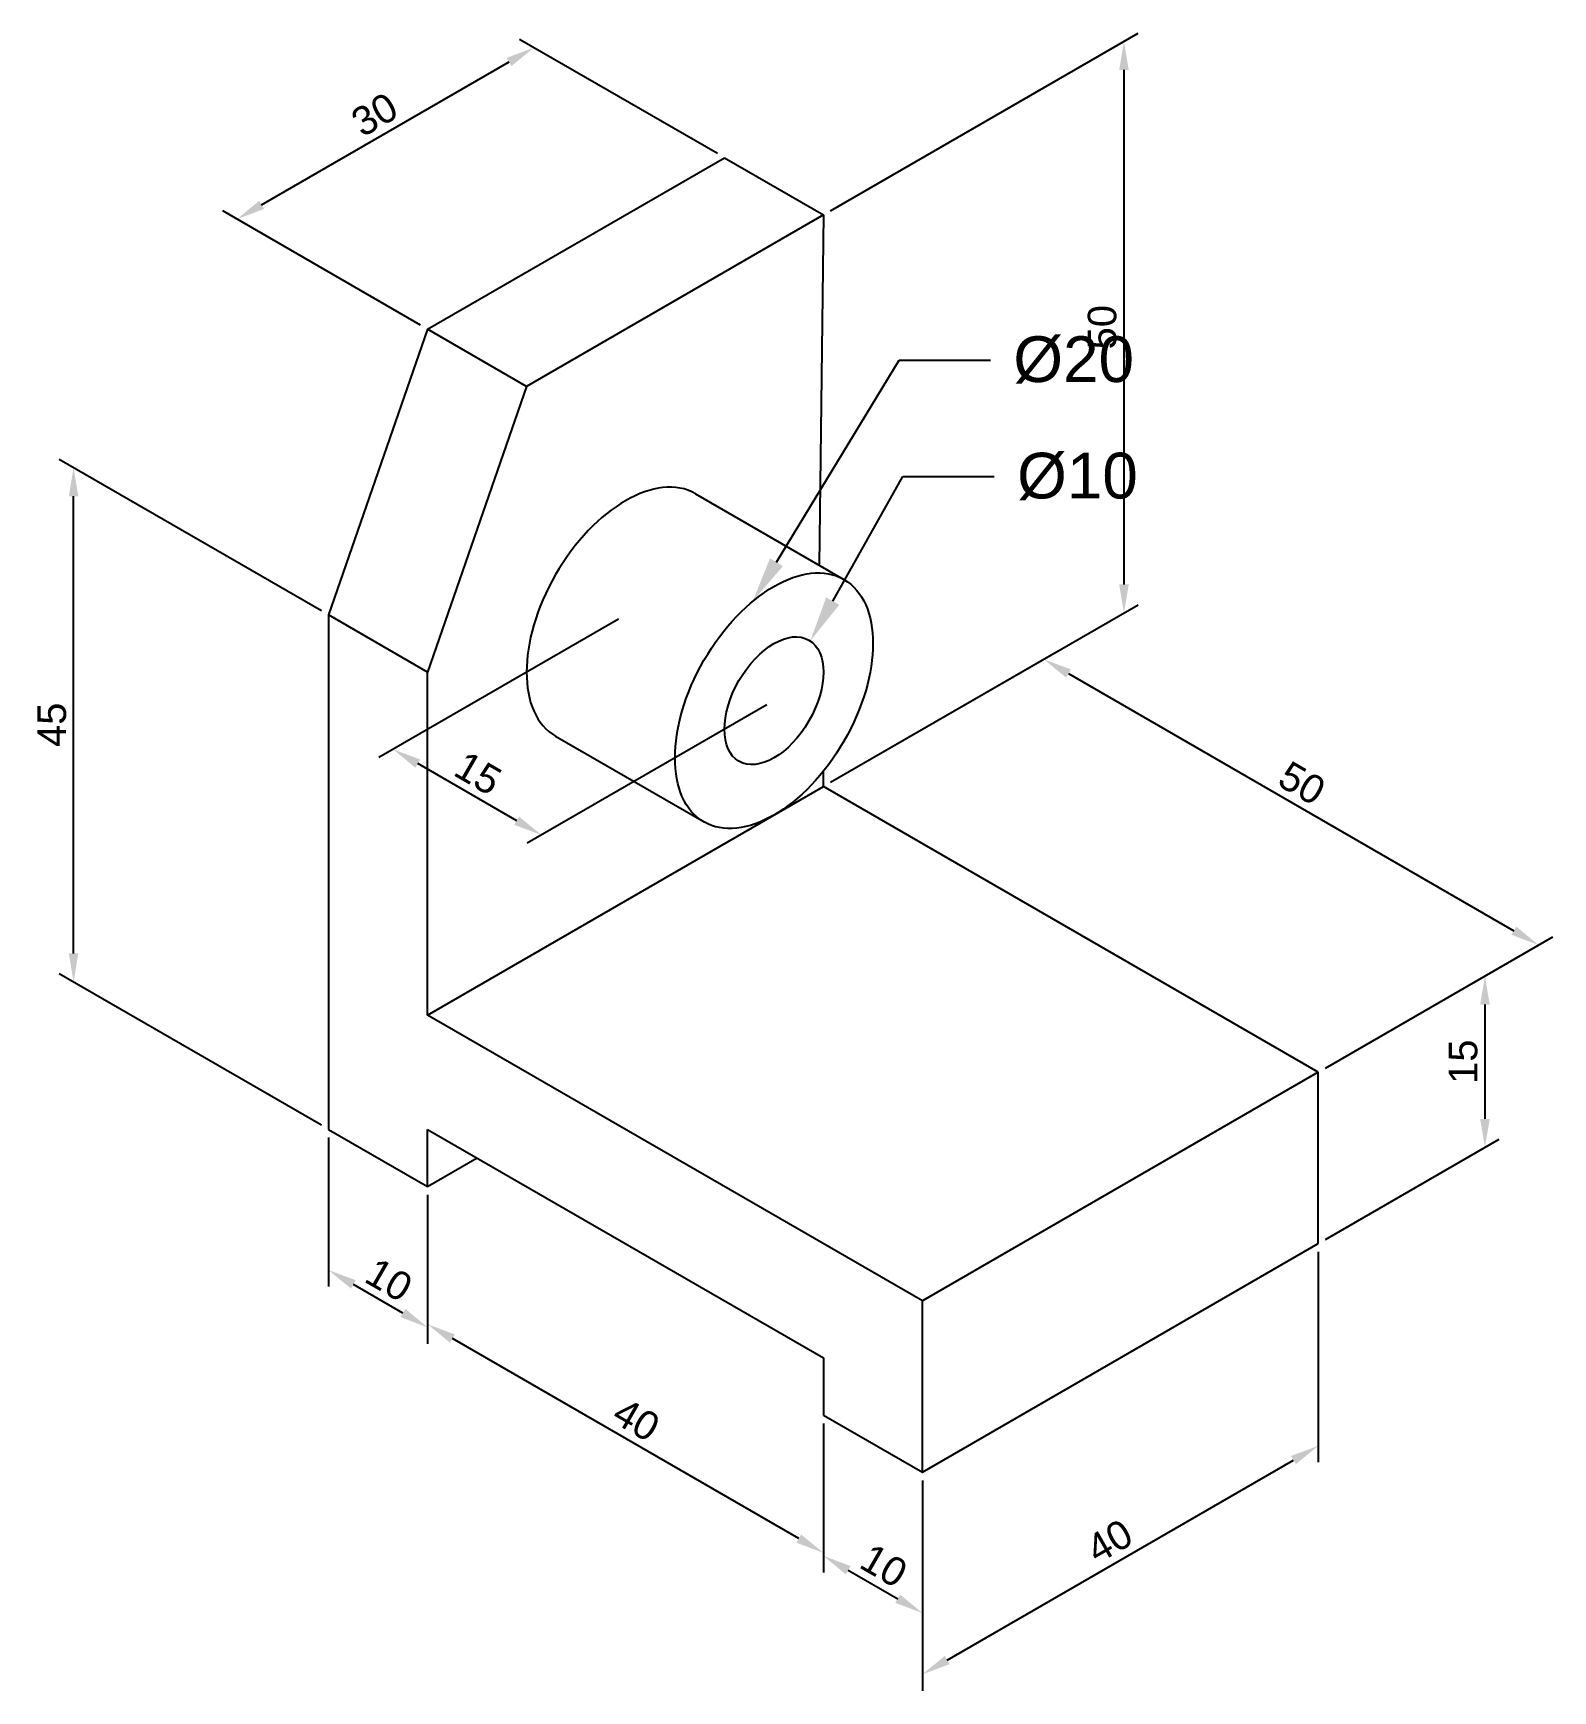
# Model space of a CAD drawing. Header units: millimetres. Extents: x 1564 to 1697, y 619 to 765.
import ezdxf
from ezdxf import colors
from ezdxf.entities.mleader import LeaderData, LeaderLine
from ezdxf.math import Vec2, Vec3

# ---------------------------------------------------------------- set-up
doc = ezdxf.new("R2010")
doc.units = ezdxf.units.MM
doc.styles.get("Standard").update_dxf_attribs({"font": 'arial.ttf'})
doc.dimstyles.new('ISO-25', dxfattribs={"dimtxt": 2.5, "dimasz": 2.5, "dimexe": 1.25, "dimexo": 0.625, "dimtad": 1, "dimtxsty": 'Standard', "dimcen": 2.5, "dimadec": 0, "dimazin": 0, "dimtfac": 1, "dimtmove": 0, "dimatfit": 3, "dimfxl": 1, "dimarcsym": 0})

# ---------------------------------------------------------------- blocks, each defined once
blk = doc.blocks.new('*D13')
at = {"color": 0, "lineweight": -2, "transparency": 16777216}
for p, q in [((1676.4, 657.88), (1676.4, 639.48)), ((1643.92, 622.17), (1674.23, 639.67)), ((1641.75, 637.88), (1641.75, 619.48))]:
    blk.add_line(p, q, dxfattribs=at)
at = {"color": 0, "transparency": 16777216}
for points in [[(1674.02, 640.03), (1674.44, 639.31), (1676.4, 640.92)], [(1643.71, 622.53), (1644.13, 621.81), (1641.75, 620.92)]]:
    blk.add_solid(points, dxfattribs=at)
at = {"layer": 'Defpoints', "color": 0, "transparency": 16777216}
for p in [(1676.4, 658.6), (1676.4, 640.92), (1641.75, 638.6)]:
    blk.add_point(p, dxfattribs=at)
at = {"color": 0, "transparency": 16777216, "insert": (1658.12, 632.57), "char_height": 2.5, "attachment_point": 5, "rotation": 30}
blk.add_mtext('40', dxfattribs=at)
blk = doc.blocks.new('*D14')
at = {"color": 0, "lineweight": -2, "transparency": 16777216}
for p, q in [((1633.09, 642.88), (1633.09, 629.84)), ((1641.75, 637.88), (1641.75, 624.84)), ((1635.26, 630.04), (1639.59, 627.54))]:
    blk.add_line(p, q, dxfattribs=at)
at = {"color": 0, "transparency": 16777216}
for points in [[(1635.47, 630.4), (1635.05, 629.67), (1633.09, 631.29)], [(1639.8, 627.9), (1639.38, 627.17), (1641.75, 626.29)]]:
    blk.add_solid(points, dxfattribs=at)
at = {"layer": 'Defpoints', "color": 0, "transparency": 16777216}
for p in [(1633.09, 643.6), (1641.75, 638.6), (1641.75, 626.29)]:
    blk.add_point(p, dxfattribs=at)
at = {"color": 0, "transparency": 16777216, "insert": (1638.38, 630.43), "char_height": 2.5, "attachment_point": 5, "rotation": 330}
blk.add_mtext('10', dxfattribs=at)
blk = doc.blocks.new('*D15')
at = {"color": 0, "lineweight": -2, "transparency": 16777216}
for p, q in [((1598.45, 662.88), (1598.45, 650.11)), ((1630.93, 632.8), (1600.62, 650.3)), ((1633.09, 642.88), (1633.09, 630.11))]:
    blk.add_line(p, q, dxfattribs=at)
at = {"color": 0, "transparency": 16777216}
for points in [[(1600.83, 650.66), (1600.41, 649.94), (1598.45, 651.55)], [(1631.14, 633.16), (1630.72, 632.44), (1633.09, 631.55)]]:
    blk.add_solid(points, dxfattribs=at)
at = {"layer": 'Defpoints', "color": 0, "transparency": 16777216}
for p in [(1598.45, 663.6), (1598.45, 651.55), (1633.09, 643.6)]:
    blk.add_point(p, dxfattribs=at)
at = {"color": 0, "transparency": 16777216, "insert": (1616.72, 643.2), "char_height": 2.5, "attachment_point": 5, "rotation": 330}
blk.add_mtext('40', dxfattribs=at)
blk = doc.blocks.new('*D16')
at = {"color": 0, "lineweight": -2, "transparency": 16777216}
for p, q in [((1589.79, 667.88), (1589.79, 654.84)), ((1598.45, 662.88), (1598.45, 649.84)), ((1596.29, 652.53), (1591.96, 655.03))]:
    blk.add_line(p, q, dxfattribs=at)
at = {"color": 0, "transparency": 16777216}
for points in [[(1592.17, 655.4), (1591.75, 654.67), (1589.79, 656.28)], [(1596.5, 652.9), (1596.08, 652.17), (1598.45, 651.28)]]:
    blk.add_solid(points, dxfattribs=at)
at = {"layer": 'Defpoints', "color": 0, "transparency": 16777216}
for p in [(1589.79, 668.6), (1598.45, 663.6), (1589.79, 656.28)]:
    blk.add_point(p, dxfattribs=at)
at = {"color": 0, "transparency": 16777216, "insert": (1595.07, 655.43), "char_height": 2.5, "attachment_point": 5, "rotation": 330}
blk.add_mtext('10', dxfattribs=at)
blk = doc.blocks.new('*D17')
at = {"color": 0, "lineweight": -2, "transparency": 16777216}
for p, q in [((1589.17, 713.96), (1566.22, 727.21)), ((1567.47, 683.99), (1567.47, 723.99)), ((1589.17, 668.96), (1566.22, 682.21))]:
    blk.add_line(p, q, dxfattribs=at)
at = {"color": 0, "transparency": 16777216}
for points in [[(1567.06, 723.99), (1567.89, 723.99), (1567.47, 726.49)], [(1567.06, 683.99), (1567.89, 683.99), (1567.47, 681.49)]]:
    blk.add_solid(points, dxfattribs=at)
at = {"layer": 'Defpoints', "color": 0, "transparency": 16777216}
for p in [(1567.47, 726.49), (1589.79, 713.6), (1589.79, 668.6)]:
    blk.add_point(p, dxfattribs=at)
at = {"color": 0, "transparency": 16777216, "insert": (1565.58, 703.99), "char_height": 2.5, "attachment_point": 5, "rotation": 90}
blk.add_mtext('45', dxfattribs=at)
blk = doc.blocks.new('*D18')
at = {"color": 0, "lineweight": -2, "transparency": 16777216}
for p, q in [((1623.81, 753.96), (1606.5, 763.96)), ((1583.93, 749.48), (1605.58, 761.98)), ((1597.83, 738.96), (1580.52, 748.96))]:
    blk.add_line(p, q, dxfattribs=at)
at = {"color": 0, "transparency": 16777216}
for points in [[(1605.37, 762.34), (1605.79, 761.62), (1607.75, 763.23)], [(1583.72, 749.84), (1584.14, 749.12), (1581.77, 748.23)]]:
    blk.add_solid(points, dxfattribs=at)
at = {"layer": 'Defpoints', "color": 0, "transparency": 16777216}
for p in [(1607.75, 763.23), (1624.43, 753.6), (1598.45, 738.6)]:
    blk.add_point(p, dxfattribs=at)
at = {"color": 0, "transparency": 16777216, "insert": (1593.81, 757.38), "char_height": 2.5, "attachment_point": 5, "rotation": 30}
blk.add_mtext('30', dxfattribs=at)
blk = doc.blocks.new('*D19')
at = {"color": 0, "lineweight": -2, "transparency": 16777216}
for p, q in [((1633.72, 748.96), (1660.64, 764.5)), ((1659.39, 761.28), (1659.39, 716.28)), ((1633.72, 698.96), (1660.64, 714.5))]:
    blk.add_line(p, q, dxfattribs=at)
at = {"color": 0, "transparency": 16777216}
for points in [[(1658.97, 761.28), (1659.81, 761.28), (1659.39, 763.78)], [(1658.97, 716.28), (1659.81, 716.28), (1659.39, 713.78)]]:
    blk.add_solid(points, dxfattribs=at)
at = {"layer": 'Defpoints', "color": 0, "transparency": 16777216}
for p in [(1633.09, 748.6), (1659.39, 713.78), (1633.09, 698.6)]:
    blk.add_point(p, dxfattribs=at)
at = {"color": 0, "transparency": 16777216, "insert": (1657.49, 738.78), "char_height": 2.5, "attachment_point": 5, "rotation": 90}
blk.add_mtext('50', dxfattribs=at)
blk = doc.blocks.new('*D20')
at = {"color": 0, "lineweight": -2, "transparency": 16777216}
for p, q in [((1633.72, 698.96), (1653.62, 710.45)), ((1654.54, 708.48), (1693.51, 685.98)), ((1677.02, 673.96), (1696.92, 685.45))]:
    blk.add_line(p, q, dxfattribs=at)
at = {"color": 0, "transparency": 16777216}
for points in [[(1654.75, 708.84), (1654.33, 708.12), (1652.37, 709.73)], [(1693.72, 686.34), (1693.3, 685.62), (1695.67, 684.73)]]:
    blk.add_solid(points, dxfattribs=at)
at = {"layer": 'Defpoints', "color": 0, "transparency": 16777216}
for p in [(1633.09, 698.6), (1695.67, 684.73), (1676.4, 673.6)]:
    blk.add_point(p, dxfattribs=at)
at = {"color": 0, "transparency": 16777216, "insert": (1674.97, 698.88), "char_height": 2.5, "attachment_point": 5, "rotation": 330}
blk.add_mtext('50', dxfattribs=at)
blk = doc.blocks.new('*D12')
at = {"color": 0, "lineweight": -2, "transparency": 16777216}
for p, q in [((1677.02, 673.96), (1692.23, 682.74)), ((1690.98, 679.52), (1690.98, 669.52)), ((1677.02, 658.96), (1692.23, 667.74))]:
    blk.add_line(p, q, dxfattribs=at)
at = {"color": 0, "transparency": 16777216}
for points in [[(1690.56, 679.52), (1691.4, 679.52), (1690.98, 682.02)], [(1690.56, 669.52), (1691.4, 669.52), (1690.98, 667.02)]]:
    blk.add_solid(points, dxfattribs=at)
at = {"layer": 'Defpoints', "color": 0, "transparency": 16777216}
for p in [(1676.4, 673.6), (1690.98, 667.02), (1676.4, 658.6)]:
    blk.add_point(p, dxfattribs=at)
at = {"color": 0, "transparency": 16777216, "insert": (1689.08, 674.52), "char_height": 2.5, "attachment_point": 5, "rotation": 90}
blk.add_mtext('15', dxfattribs=at)
blk = doc.blocks.new('*D21')
at = {"color": 0, "lineweight": -2, "transparency": 16777216}
for p, q in [((1615.15, 713.24), (1594.18, 701.13)), ((1628.14, 705.74), (1607.17, 693.63)), ((1606.25, 695.6), (1597.59, 700.6))]:
    blk.add_line(p, q, dxfattribs=at)
at = {"color": 0, "transparency": 16777216}
for points in [[(1597.8, 700.96), (1597.38, 700.24), (1595.43, 701.85)], [(1606.46, 695.96), (1606.04, 695.24), (1608.42, 694.35)]]:
    blk.add_solid(points, dxfattribs=at)
at = {"layer": 'Defpoints', "color": 0, "transparency": 16777216}
for p in [(1615.77, 713.6), (1628.76, 706.1), (1595.43, 701.85)]:
    blk.add_point(p, dxfattribs=at)
at = {"color": 0, "transparency": 16777216, "insert": (1602.87, 699.75), "char_height": 2.5, "attachment_point": 5, "rotation": 330}
blk.add_mtext('15', dxfattribs=at)

msp = doc.modelspace()

# ---------------------------------------------------------------- linework, layer by layer
for p, q in [((1598.453, 738.6), (1624.434, 753.6)), ((1624.434, 753.6), (1633.094, 748.6)), ((1633.094, 748.6), (1607.114, 733.6)), ((1633.094, 748.6), (1632.712, 717.963)), ((1598.453, 738.6), (1589.793, 713.6)), ((1607.114, 733.6), (1598.453, 738.6)), ((1607.114, 733.6), (1598.453, 708.6)), ((1621.898, 724.207), (1634.888, 716.707)), ((1598.453, 708.6), (1589.793, 713.6)), ((1589.793, 713.6), (1589.793, 668.6)), ((1598.453, 678.6), (1598.453, 708.6)), ((1609.65, 702.993), (1622.641, 695.493)), ((1633.094, 698.6), (1633.094, 699.94)), ((1598.453, 678.6), (1633.094, 698.6)), ((1676.396, 673.6), (1633.094, 698.6)), ((1641.755, 653.6), (1598.453, 678.6)), ((1676.396, 673.6), (1641.755, 653.6)), ((1676.396, 658.6), (1676.396, 673.6)), ((1589.793, 668.6), (1598.453, 663.6)), ((1598.453, 663.6), (1598.453, 668.6)), ((1598.453, 668.6), (1633.094, 648.6)), ((1598.453, 663.6), (1602.784, 666.1)), ((1641.755, 638.6), (1676.396, 658.6)), ((1641.755, 638.6), (1641.755, 653.6)), ((1633.094, 648.6), (1633.094, 643.6)), ((1633.094, 643.6), (1641.755, 638.6))]:
    msp.add_line(p, q)
msp.add_ellipse((1615.774, 713.6), major_axis=(-6.124, -10.607), ratio=0.5773503, start_param=3.1415927, end_param=6.2831853)
for major_axis in [(-6.124, -10.607), (-3.062, -5.303)]:
    msp.add_ellipse((1628.764, 706.1), major_axis=major_axis, ratio=0.5773503)

# ---------------------------------------------------------------- dimensions: what is measured, and where the dimension line sits
for base, p1, p2, picture, middle in [((1659.388, 713.781), (1633.094, 748.6), (1633.094, 698.6), '*D19', (1657.487, 738.781)), ((1567.472, 726.487), (1589.793, 668.6), (1589.793, 713.6), '*D17', (1565.575, 703.987)), ((1690.979, 667.019), (1676.396, 673.6), (1676.396, 658.6), '*D12', (1689.077, 674.519))]:
    dim = msp.add_linear_dim(base=base, p1=p1, p2=p2, angle=90, dimstyle='ISO-25')
    dim.commit()
    dim.dimension.update_dxf_attribs({"geometry": picture, "text_midpoint": middle})
for p1, p2, distance, picture, middle in [((1598.453, 738.6), (1624.434, 753.6), 16.687, '*D18', (1593.806, 757.382)), ((1628.764, 706.1), (1615.774, 713.6), 20.346, '*D21', (1602.873, 699.75)), ((1633.094, 698.6), (1676.396, 673.6), 19.277, '*D20', (1674.973, 698.877)), ((1598.453, 663.6), (1589.793, 668.6), 10.666, '*D16', (1595.074, 655.431)), ((1633.094, 643.6), (1598.453, 663.6), 10.435, '*D15', (1616.725, 643.197)), ((1641.755, 638.6), (1676.396, 658.6), -15.311, '*D13', (1658.124, 632.567)), ((1633.094, 643.6), (1641.755, 638.6), -10.665, '*D14', (1638.375, 630.432))]:
    dim = msp.add_aligned_dim(p1=p1, p2=p2, distance=distance, dimstyle='ISO-25')
    dim.commit()
    dim.dimension.update_dxf_attribs({"geometry": picture, "text_midpoint": middle})

# ---------------------------------------------------------------- leaders
ml = msp.add_multileader_mtext('Standard')
ml.set_content('Ø20', color=256)
ml.set_leader_properties()
ml.build(insert=Vec2(0, 0))
ctx = ml.context
ctx.base_point, ctx.plane_origin = Vec3(1647.713, 735.901), Vec3(1626.9, 714.79)
notes = []
notes.append((ctx, [(0, (1, 1, 0), (1639.713, 735.901), (1, 0), 8, [(0, [(1626.9, 714.79)], 0, [])])]))
ctx.mtext.insert, ctx.mtext.flow_direction = Vec3(1649.713, 737.981), 5
ml = msp.add_multileader_mtext('Standard')
ml.set_content('Ø10', color=256)
ml.set_leader_properties()
ml.build(insert=Vec2(0, 0))
ctx = ml.context
ctx.base_point, ctx.plane_origin = Vec3(1648.045, 725.712), Vec3(1631.944, 711.33)
notes.append((ctx, [(0, (1, 1, 0), (1640.045, 725.712), (1, 0), 8, [(0, [(1631.944, 711.33)], 0, [])])]))
ctx.mtext.insert, ctx.mtext.flow_direction = Vec3(1650.045, 727.793), 5
for ctx, leaders in notes:
    for number, flags, end, landing, length, lines in leaders:
        leader = LeaderData()
        leader.index, (leader.has_last_leader_line, leader.has_dogleg_vector, leader.attachment_direction) = number, flags
        leader.last_leader_point, leader.dogleg_vector, leader.dogleg_length = Vec3(end), Vec3(landing), length
        for number, points, colour, breaks in lines:
            line = LeaderLine()
            line.index, line.vertices, line.color, line.breaks = number, Vec3.list(points), colors.encode_raw_color(colour), breaks
            leader.lines.append(line)
        ctx.leaders.append(leader)

doc.saveas('drawing.dxf')
